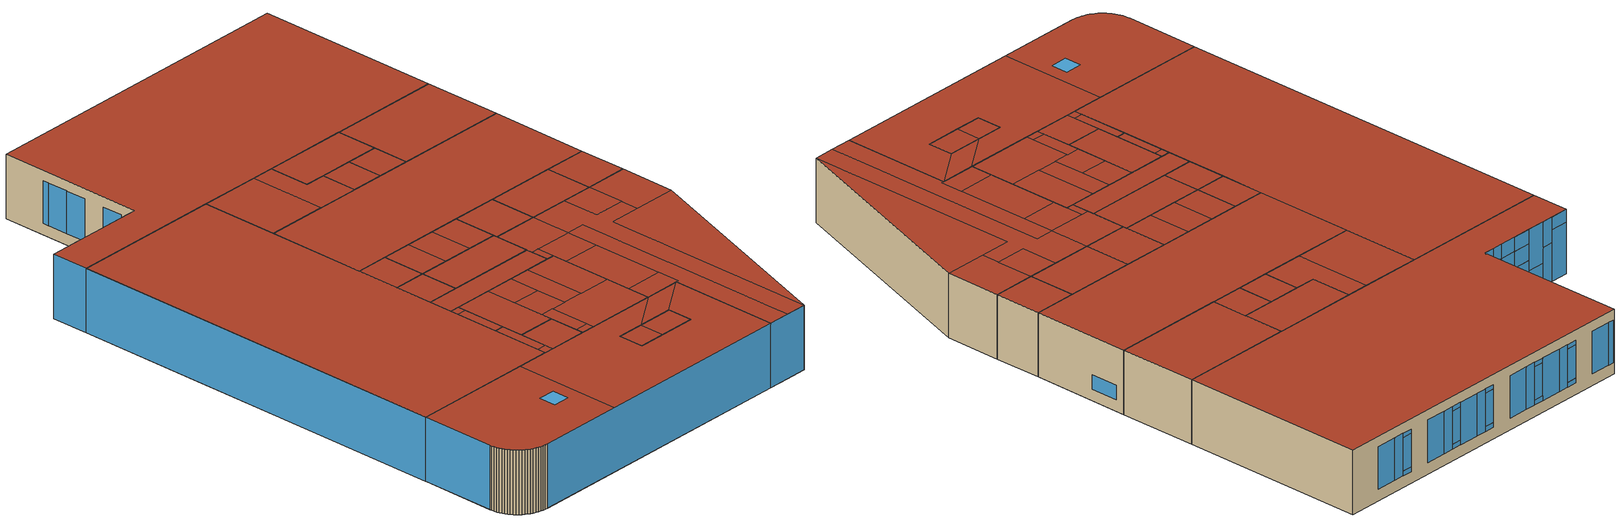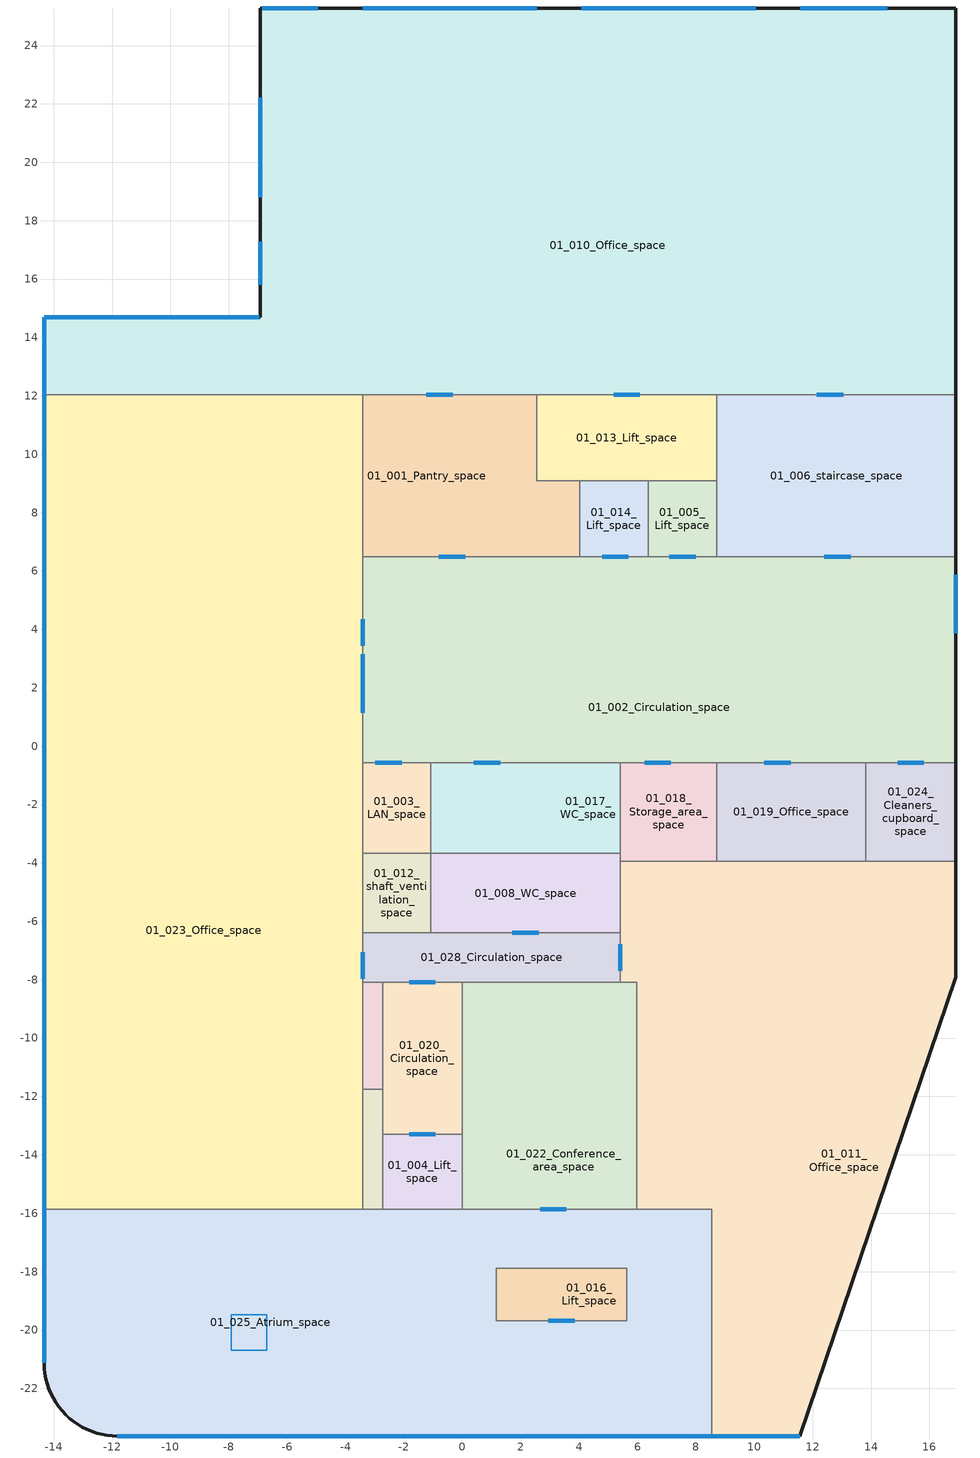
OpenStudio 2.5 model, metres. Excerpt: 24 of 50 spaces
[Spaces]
01_024_Cleaners_cupboard_space
 floor to 00_020_Cafe_space (Interior Floor): 16.9,-3.94 13.81,-3.94 13.81,-0.56 16.9,-0.56 z4.5
 wall outside: 16.9,-3.94 16.9,-0.56 z4.5:9
 wall to 01_002_Circulation_space (Interior Wall): 16.9,-0.56 13.81,-0.56 z4.5:9
 wall to 01_011_Office_space (Interior Wall): 13.81,-3.94 16.9,-3.94 z4.5:9
 wall to 01_019_Office_space (Interior Wall): 13.81,-0.56 13.81,-3.94 z4.5:9
 window inside (Exterior Window): 15.81,-0.56 14.91,-0.56 z4.51:6.61
 roof outside: 13.81,-0.56 13.81,-3.94 16.9,-3.94 16.9,-0.56 z9
01_011_Office_space
 floor to 00_009_Circulation_space (Interior Floor): 11.56,-23.63 10.06,-23.63 10.06,-6.81 8.71,-6.81 8.71,-3.94 11.56,-3.94 11.56,-6.61 13.81,-6.61 13.81,-7.91 11.56,-7.91 z4.5
 floor to 00_011_Office_space (Interior Floor): 11.56,-23.63 11.56,-7.91 16.9,-7.91 z4.5
 floor to 00_020_Cafe_space (Interior Floor): 16.9,-7.91 13.81,-7.91 13.81,-3.94 16.9,-3.94 z4.5
 floor to 00_018_Conference_room_space (Interior Floor): 13.81,-6.61 11.56,-6.61 11.56,-3.94 13.81,-3.94 z4.5
 floor to 00_023_Office_space (Interior Floor): 8.71,-15.86 5.96,-15.86 5.96,-14.26 8.71,-14.26 z4.5; 8.71,-9.12 5.96,-9.12 5.96,-6.81 8.71,-6.81 z4.5; 8.71,-6.81 5.41,-6.81 5.41,-3.94 8.71,-3.94 z4.5; 5.96,-8.09 5.41,-8.09 5.41,-6.81 5.96,-6.81 z4.5; 8.71,-14.26 5.96,-14.26 5.96,-9.12 8.71,-9.12 z4.5; 10.06,-23.63 8.54,-23.63 8.54,-15.86 8.71,-15.86 8.71,-6.81 10.06,-6.81 z4.5
 wall outside: 8.54,-23.63 11.56,-23.63 16.9,-7.91 16.9,-3.94 z4.5:9
 wall to 01_022_Conference_area_space (Interior Wall): 5.41,-8.09 5.96,-8.09 5.96,-15.86 z4.5:9
 wall to 01_025_Atrium_space (Interior Wall): 5.96,-15.86 8.54,-15.86 8.54,-23.63 z4.5:9
 wall to 01_019_Office_space (Interior Wall): 13.81,-3.94 8.71,-3.94 z4.5:9
 wall to 01_028_Circulation_space (Interior Wall): 5.41,-6.4 5.41,-6.43 5.41,-8.09 z4.5:9
 wall to 01_018_Storage_area_space (Interior Wall): 8.71,-3.94 5.41,-3.94 z4.5:9
 wall to 01_008_WC_space (Interior Wall): 5.41,-3.94 5.41,-6.4 z4.5:9
 window: 8.55,-23.63 11.56,-23.63 z4.51:8.99
 window inside (Exterior Window): 5.41,-6.79 5.41,-7.7 z4.51:6.61
 roof outside: 11.56,-3.94 11.56,-6.61 13.81,-6.61 13.81,-3.94 z9; 5.96,-14.26 5.96,-15.86 8.71,-15.86 8.71,-14.26 z9; 8.71,-6.81 8.71,-15.86 8.54,-15.86 8.54,-23.63 10.06,-23.63 10.06,-6.81 z9; 5.41,-3.94 5.41,-6.81 8.71,-6.81 8.71,-3.94 z9; 11.56,-7.91 11.56,-23.63 16.9,-7.91 z9; 5.96,-9.12 5.96,-14.26 8.71,-14.26 8.71,-9.12 z9; 5.96,-6.81 5.96,-9.12 8.71,-9.12 8.71,-6.81 z9; 5.41,-6.81 5.41,-8.09 5.96,-8.09 5.96,-6.81 z9; 8.71,-3.94 8.71,-6.81 10.06,-6.81 10.06,-23.63 11.56,-23.63 11.56,-7.91 13.81,-7.91 13.81,-6.61 11.56,-6.61 11.56,-3.94 z9; 13.81,-3.94 13.81,-7.91 16.9,-7.91 16.9,-3.94 z9
01_002_Circulation_space
 floor to 00_002_Circulation_space (Interior Floor): 16.9,-0.56 -3.41,-0.56 -3.41,3.23 16.9,3.23 z4.5; 16.9,3.23 -3.41,3.23 -3.41,6.49 16.9,6.49 z4.5
 wall outside: 16.9,-0.56 16.9,6.49 z4.5:9
 wall to 01_001_Pantry_space (Interior Wall): 4.01,6.49 0.96,6.49 -3.41,6.49 z4.5:9
 wall to 01_003_LAN_space (Interior Wall): -3.41,-0.56 -1.09,-0.56 z4.5:9
 wall to 01_023_Office_space (Interior Wall): -3.41,6.49 -3.41,-0.56 z4.5:9
 wall to 01_014_Lift_space (Interior Wall): 6.36,6.49 4.01,6.49 z4.5:9
 wall to 01_019_Office_space (Interior Wall): 8.71,-0.56 13.81,-0.56 z4.5:9
 wall to 01_018_Storage_area_space (Interior Wall): 5.41,-0.56 8.71,-0.56 z4.5:9
 wall to 01_017_WC_space (Interior Wall): -1.09,-0.56 5.41,-0.56 z4.5:9
 wall to 01_005_Lift_space (Interior Wall): 8.71,6.49 6.36,6.49 z4.5:9
 wall to 01_006_staircase_space (Interior Wall): 16.9,6.49 8.74,6.49 8.71,6.49 z4.5:9
 window inside (Exterior Window): 0.09,6.49 -0.81,6.49 / -2.99,-0.56 -2.09,-0.56 / -3.41,4.35 -3.41,3.44 / 5.69,6.49 4.79,6.49 / 10.34,-0.56 11.24,-0.56 / 6.24,-0.56 7.14,-0.56 / 0.39,-0.56 1.29,-0.56 / 7.99,6.49 7.09,6.49 / 13.29,6.49 12.39,6.49 z4.51:6.61; -3.41,3.14 -3.41,1.14 z5.3:6.8
 window: 16.9,3.86 16.9,5.86 z5.3:6.3
 roof outside: -3.41,6.49 -3.41,-0.56 16.9,-0.56 16.9,6.49 z9
01_014_Lift_space
 floor to 00_014_Lift_space (Interior Floor): 6.36,6.49 4.01,6.49 4.01,9.09 6.36,9.09 z4.5
 wall to 01_001_Pantry_space (Interior Wall): 4.01,9.09 4.01,6.49 z4.5:9
 wall to 01_005_Lift_space (Interior Wall): 6.36,6.49 6.36,9.09 z4.5:9
 wall to 01_013_Lift_space (Interior Wall): 6.36,9.09 4.01,9.09 z4.5:9
 roof outside: 4.01,9.09 4.01,6.49 6.36,6.49 6.36,9.09 z9
01_018_Storage_area_space
 floor to 00_017_WC_Disabled_space (Interior Floor): 8.71,-3.94 5.41,-3.94 5.41,-0.56 8.71,-0.56 z4.5
 wall to 01_008_WC_space (Interior Wall): 5.41,-3.67 5.41,-3.94 z4.5:9
 wall to 01_019_Office_space (Interior Wall): 8.71,-3.94 8.71,-0.56 z4.5:9
 wall to 01_017_WC_space (Interior Wall): 5.41,-0.56 5.41,-3.67 z4.5:9
 roof outside: 5.41,-0.56 5.41,-3.94 8.71,-3.94 8.71,-0.56 z9
01_004_Lift_space
 floor to 00_004_Lift_space (Interior Floor): -0.01,-15.86 -2.74,-15.86 -2.74,-13.3 -0.01,-13.3 z4.5
 wall to 01_025_Atrium_space (Interior Wall): -2.74,-15.86 -0.01,-15.86 z4.5:9
 wall to 01_015_shaft_ventilation_space (Interior Wall): -2.74,-13.3 -2.74,-15.86 z4.5:9
 wall to 01_020_Circulation_space (Interior Wall): -0.01,-13.3 -2.74,-13.3 z4.5:9
 wall to 01_022_Conference_area_space (Interior Wall): -0.01,-15.86 -0.01,-13.3 z4.5:9
 window inside (Exterior Window): -0.92,-13.3 -1.82,-13.3 z4.51:6.61
 roof outside: -2.74,-13.3 -2.74,-15.86 -0.01,-15.86 -0.01,-13.3 z9
01_023_Office_space
 floor to 00_021_Foyer_space (Interior Floor): -3.41,3.23 -14.32,3.23 -14.32,12.04 -3.41,12.04 z4.5; -3.41,-15.86 -14.32,-15.86 -14.32,3.23 -3.41,3.23 z4.5
 wall outside: -14.32,12.04 -14.32,-15.86 z4.5:9
 wall to 01_001_Pantry_space (Interior Wall): -3.41,6.49 -3.41,12.04 z4.5:9
 wall to 01_003_LAN_space (Interior Wall): -3.41,-3.67 -3.41,-0.56 z4.5:9
 wall to 01_012_shaft_ventilation_space (Interior Wall): -3.41,-6.4 -3.41,-3.67 z4.5:9
 wall to 01_010_Office_space (Interior Wall): -3.41,12.04 -14.32,12.04 z4.5:9
 wall to 01_007_shaft_ventilation_space (Interior Wall): -3.41,-11.76 -3.41,-8.09 z4.5:9
 wall to 01_025_Atrium_space (Interior Wall): -3.44,-15.86 -3.41,-15.86 z4.5:9
 wall to 01_025_Atrium_space (Construction #1): -14.32,-15.86 -3.44,-15.86 z4.5:9
 wall to 01_028_Circulation_space (Interior Wall): -3.41,-8.09 -3.41,-6.43 -3.41,-6.4 z4.5:9
 wall to 01_015_shaft_ventilation_space (Interior Wall): -3.41,-15.86 -3.41,-11.76 z4.5:9
 window inside (Exterior Window): -3.41,-7.96 -3.41,-7.06 z4.51:6.61
 window: -14.32,12.03 -14.32,-15.85 z4.51:8.99
 roof outside: -14.32,12.04 -14.32,-15.86 -3.41,-15.86 -3.41,12.04 z9
01_017_WC_space
 floor to 00_022_Office_space (Interior Floor): 5.41,-3.67 3.21,-3.67 3.21,-0.56 5.41,-0.56 z4.5; 1.06,-3.67 -1.09,-3.67 -1.09,-0.56 1.06,-0.56 z4.5; 3.21,-3.67 1.06,-3.67 1.06,-0.56 3.21,-0.56 z4.5
 wall to 01_003_LAN_space (Interior Wall): -1.09,-0.56 -1.09,-3.67 z4.5:9
 wall to 01_008_WC_space (Interior Wall): -1.09,-3.67 5.41,-3.67 z4.5:9
 roof outside: 3.21,-0.56 3.21,-3.67 5.41,-3.67 5.41,-0.56 z9; -1.09,-0.56 -1.09,-3.67 1.06,-3.67 1.06,-0.56 z9; 1.06,-0.56 1.06,-3.67 3.21,-3.67 3.21,-0.56 z9
01_015_shaft_ventilation_space
 floor to 00_015_Shaft_ventilation_space (Interior Floor): -2.74,-15.86 -3.41,-15.86 -3.41,-15.26 -2.74,-15.26 z4.5; -2.74,-15.26 -3.41,-15.26 -3.41,-11.76 -2.74,-11.76 z4.5
 wall to 01_007_shaft_ventilation_space (Interior Wall): -2.74,-11.76 -3.41,-11.76 z4.5:9
 wall to 01_025_Atrium_space (Interior Wall): -3.41,-15.86 -2.74,-15.86 z4.5:9
 wall to 01_020_Circulation_space (Interior Wall): -2.74,-13.3 -2.74,-11.76 z4.5:9
 roof outside: -3.41,-11.76 -3.41,-15.26 -2.74,-15.26 -2.74,-11.76 z9; -3.41,-15.26 -3.41,-15.86 -2.74,-15.86 -2.74,-15.26 z9
01_001_Pantry_space
 floor to 00_001_WC_space (Interior Floor): 0.96,6.49 -3.41,6.49 -3.41,12.04 0.96,12.04 z4.5; 4.01,6.49 0.96,6.49 0.96,12.04 2.54,12.04 2.54,9.09 4.01,9.09 z4.5
 wall to 01_010_Office_space (Interior Wall): 2.54,12.04 0.96,12.04 -3.41,12.04 z4.5:9
 wall to 01_013_Lift_space (Interior Wall): 4.01,9.09 2.54,9.09 2.54,12.04 z4.5:9
 window inside (Exterior Window): -0.34,12.04 -1.24,12.04 z4.51:6.61
 roof outside: -3.41,12.04 -3.41,6.49 0.96,6.49 0.96,12.04 z9; 0.96,12.04 0.96,6.49 4.01,6.49 4.01,9.09 2.54,9.09 2.54,12.04 z9
01_028_Circulation_space
 floor to 00_023_Office_space (Interior Floor): 5.41,-8.09 -3.41,-8.09 -3.41,-6.4 5.41,-6.4 z4.5
 wall to 01_012_shaft_ventilation_space (Interior Wall): -1.09,-6.4 -3.41,-6.4 z4.5:9
 wall to 01_007_shaft_ventilation_space (Interior Wall): -3.41,-8.09 -2.74,-8.09 z4.5:9
 wall to 01_008_WC_space (Interior Wall): 5.41,-6.4 -1.09,-6.4 z4.5:9
 wall to 01_022_Conference_area_space (Construction #1): 2.06,-8.09 3.59,-8.09 z4.5:9
 wall to 01_022_Conference_area_space (Interior Wall): -0.01,-8.09 2.06,-8.09 / 3.59,-8.09 5.41,-8.09 z4.5:9
 wall to 01_020_Circulation_space (Interior Wall): -2.74,-8.09 -0.01,-8.09 z4.5:9
 window inside (Exterior Window): 2.61,-6.4 1.71,-6.4 / -1.82,-8.09 -0.92,-8.09 z4.51:6.61
 roof outside: -3.41,-6.4 -3.41,-8.09 5.41,-8.09 5.41,-6.4 z9
01_003_LAN_space
 floor to 00_003_LAN_space (Interior Floor): -1.09,-3.67 -3.41,-3.67 -3.41,-0.56 -1.09,-0.56 z4.5
 wall to 01_012_shaft_ventilation_space (Interior Wall): -3.41,-3.67 -1.09,-3.67 z4.5:9
 roof outside: -3.41,-0.56 -3.41,-3.67 -1.09,-3.67 -1.09,-0.56 z9
01_005_Lift_space
 floor to 00_005_Lift_space (Interior Floor): 8.71,6.49 6.36,6.49 6.36,9.09 8.71,9.09 z4.5
 wall to 01_006_staircase_space (Interior Wall): 8.71,6.49 8.71,9.09 z4.5:9
 wall to 01_013_Lift_space (Interior Wall): 8.71,9.09 6.36,9.09 z4.5:9
 roof outside: 6.36,9.09 6.36,6.49 8.71,6.49 8.71,9.09 z9
01_006_staircase_space
 floor to 00_006_staircase_space (Interior Floor): 16.9,6.49 8.71,6.49 8.71,12.04 16.9,12.04 z4.5
 wall outside: 16.9,6.49 16.9,12.04 z4.5:9
 wall to 01_010_Office_space (Interior Wall): 16.9,12.04 8.71,12.04 z4.5:9
 wall to 01_013_Lift_space (Interior Wall): 8.71,12.04 8.71,9.09 z4.5:9
 window inside (Exterior Window): 13.04,12.04 12.14,12.04 z4.51:6.61
 roof outside: 8.71,12.04 8.71,6.49 16.9,6.49 16.9,12.04 z9
01_007_shaft_ventilation_space
 floor to 00_007_Shaft_ventilation_space (Interior Floor): -2.74,-8.66 -3.41,-8.66 -3.41,-8.09 -2.74,-8.09 z4.5; -2.74,-11.76 -3.41,-11.76 -3.41,-8.66 -2.74,-8.66 z4.5
 wall to 01_020_Circulation_space (Interior Wall): -2.74,-11.76 -2.74,-8.09 z4.5:9
 roof outside: -3.41,-8.09 -3.41,-8.66 -2.74,-8.66 -2.74,-8.09 z9; -3.41,-8.66 -3.41,-11.76 -2.74,-11.76 -2.74,-8.66 z9
01_008_WC_space
 floor to 00_008_Lift_space (Interior Floor): 5.41,-6.4 -1.09,-6.4 -1.09,-3.67 5.41,-3.67 z4.5
 wall to 01_012_shaft_ventilation_space (Interior Wall): -1.09,-3.67 -1.09,-6.4 z4.5:9
 roof outside: -1.09,-3.67 -1.09,-6.4 5.41,-6.4 5.41,-3.67 z9
01_013_Lift_space
 floor to 00_013_Lift_space (Interior Floor): 8.71,9.09 2.54,9.09 2.54,12.04 8.71,12.04 z4.5
 wall to 01_010_Office_space (Interior Wall): 8.71,12.04 8.69,12.04 2.54,12.04 z4.5:9
 window inside (Exterior Window): 6.08,12.04 5.18,12.04 z4.51:6.61
 roof outside: 2.54,12.04 2.54,9.09 8.71,9.09 8.71,12.04 z9
01_010_Office_space
 floor outside: 16.9,22.28 -6.93,22.28 -6.93,25.28 16.9,25.28 z4.5
 floor to 00_010_Office_space (Interior Floor): 16.9,12.04 -14.32,12.04 -14.32,14.7 -6.93,14.7 -6.93,22.28 16.9,22.28 z4.5
 wall outside: -6.96,14.7 -7.68,14.7 -8.4,14.7 -9.6,14.7 -10.92,14.7 z6.83:8; -6.96,14.7 -7.68,14.7 -8.4,14.7 -9.6,14.7 -10.92,14.7 z4.5:6.83; -6.96,14.7 -7.68,14.7 -8.4,14.7 -9.6,14.7 -10.92,14.7 z8:9; 16.9,12.04 16.9,25.28 -6.93,25.28 -6.93,14.7 -6.96,14.7 / -14.32,14.7 -14.32,12.04 z4.5:9; -13.02,14.7 -14.32,14.7 z4.5:8.1; -13.02,14.7 -14.32,14.7 z8.1:9; -12.22,14.7 -13.02,14.7 z4.5:7.2; -12.22,14.7 -13.02,14.7 z7.2:9; -10.92,14.7 -12.22,14.7 z4.5:6.1; -10.92,14.7 -12.22,14.7 z6.1:9
 window: -7.68,14.7 -8.39,14.7 / -6.96,14.7 -7.67,14.7 / -8.41,14.7 -9.59,14.7 / -9.61,14.7 -10.92,14.7 z6.84:7.99; -6.96,14.7 -7.67,14.7 / -7.68,14.7 -8.39,14.7 / -9.61,14.7 -10.92,14.7 / -8.41,14.7 -9.59,14.7 z4.51:6.83; -6.96,14.7 -7.67,14.7 / -7.68,14.7 -8.39,14.7 / -8.41,14.7 -9.59,14.7 / -9.61,14.7 -10.92,14.7 z8.01:8.99; -13.03,14.7 -14.32,14.7 z4.51:8.09; -13.03,14.7 -14.32,14.7 z8.11:8.99; -14.32,14.69 -14.32,12.05 z4.51:8.99; 8.56,25.28 7.82,25.28 / 5.56,25.28 4.82,25.28 / 13.06,25.28 12.32,25.28 / 14.56,25.28 13.07,25.28 / 1.06,25.28 0.32,25.28 / 2.55,25.28 1.07,25.28 / -0.44,25.28 -1.93,25.28 / -4.95,25.28 -6.42,25.28 / -1.94,25.28 -2.68,25.28 / 7.06,25.28 5.57,25.28 / -6.45,25.28 -6.86,25.28 / 10.05,25.28 8.57,25.28 / -6.93,22.21 -6.93,21.8 / -6.93,20.28 -6.93,18.8 / -6.93,21.78 -6.93,20.3 / -6.93,17.28 -6.93,15.8 z5.31:8.29; 12.31,25.28 11.58,25.28 / -2.69,25.28 -3.42,25.28 / 4.81,25.28 4.08,25.28 / 0.31,25.28 -0.43,25.28 / 7.81,25.28 7.07,25.28 z5.66:7.97; -2.69,25.28 -3.42,25.28 / 4.81,25.28 4.08,25.28 / 7.81,25.28 7.07,25.28 / 0.31,25.28 -0.43,25.28 / 12.31,25.28 11.58,25.28 z5.31:5.64; 4.81,25.28 4.08,25.28 / 7.81,25.28 7.07,25.28 / 0.31,25.28 -0.43,25.28 / -2.69,25.28 -3.42,25.28 / 12.31,25.28 11.58,25.28 z7.99:8.29; -12.23,14.7 -13.02,14.7 z4.51:7.19; -12.23,14.7 -13.02,14.7 z7.21:8.99; -10.93,14.7 -12.22,14.7 z4.51:6.09; -10.93,14.7 -12.22,14.7 z6.11:8.99
 roof outside: -6.93,25.28 -6.93,14.7 -14.32,14.7 -14.32,12.04 16.9,12.04 16.9,25.28 z9
01_012_shaft_ventilation_space
 floor to 00_012_Shaft_ventilation_space (Interior Floor): -1.09,-6.4 -3.41,-6.4 -3.41,-3.67 -1.09,-3.67 z4.5
 roof outside: -3.41,-3.67 -3.41,-6.4 -1.09,-6.4 -1.09,-3.67 z9
01_016_Lift_space
 floor to 00_016_Lift_space (Interior Floor): 3.06,-19.68 1.16,-19.68 1.16,-17.88 3.06,-17.88 z4.5; 5.62,-19.68 3.06,-19.68 3.06,-17.88 5.62,-17.88 z4.5
 wall to 01_025_Atrium_space (Interior Wall): 1.16,-17.88 1.16,-19.68 5.62,-19.68 5.62,-17.88 1.16,-17.88 z4.5:9
 window inside (Exterior Window): 2.94,-19.68 3.84,-19.68 z4.51:6.61
 roof outside: 1.16,-17.88 1.16,-19.68 3.06,-19.68 3.06,-17.88 z9; 3.06,-17.88 3.06,-19.68 5.62,-19.68 5.62,-17.88 z9
01_019_Office_space
 floor to 00_018_Conference_room_space (Interior Floor): 13.81,-3.94 8.71,-3.94 8.71,-0.56 13.81,-0.56 z4.5
 roof outside: 8.71,-0.56 8.71,-3.94 13.81,-3.94 13.81,-0.56 z9
01_020_Circulation_space
 floor to 00_019_WC_space (Interior Floor): -0.01,-13.3 -2.74,-13.3 -2.74,-8.09 -0.01,-8.09 z4.5
 wall to 01_022_Conference_area_space (Interior Wall): -0.01,-13.3 -0.01,-12.51 -0.01,-8.09 z4.5:9
 roof outside: -2.74,-8.09 -2.74,-13.3 -0.01,-13.3 -0.01,-8.09 z9
01_022_Conference_area_space
 floor to 00_024_Kitchen_space (Interior Floor): 2.06,-10.31 -0.01,-10.31 -0.01,-8.09 2.06,-8.09 z4.5; 3.59,-12.51 2.06,-12.51 2.06,-8.09 3.59,-8.09 z4.5; 5.96,-12.51 3.59,-12.51 3.59,-8.09 5.96,-8.09 z4.5; 2.06,-12.51 -0.01,-12.51 -0.01,-10.31 2.06,-10.31 z4.5; 0.96,-15.86 -0.01,-15.86 -0.01,-15.31 0.96,-15.31 z4.5; 0.96,-15.31 -0.01,-15.31 -0.01,-12.51 0.96,-12.51 z4.5; 5.96,-15.86 0.96,-15.86 0.96,-12.51 5.96,-12.51 z4.5
 wall to 01_025_Atrium_space (Interior Wall): -0.01,-15.86 0.96,-15.86 5.94,-15.86 5.96,-15.86 z4.5:9
 window inside (Exterior Window): 2.66,-15.86 3.56,-15.86 z4.51:6.61
 roof outside: 3.59,-8.09 3.59,-12.51 5.96,-12.51 5.96,-8.09 z9; -0.01,-12.51 -0.01,-15.31 0.96,-15.31 0.96,-12.51 z9; -0.01,-10.31 -0.01,-12.51 2.06,-12.51 2.06,-10.31 z9; -0.01,-15.31 -0.01,-15.86 0.96,-15.86 0.96,-15.31 z9; 0.96,-12.51 0.96,-15.86 5.96,-15.86 5.96,-12.51 z9; -0.01,-8.09 -0.01,-10.31 2.06,-10.31 2.06,-8.09 z9; 2.06,-8.09 2.06,-12.51 3.59,-12.51 3.59,-8.09 z9
01_025_Atrium_space
 floor to 00_025_Lobby_space (Construction #1): 5.62,-19.68 5.62,-17.88 5.96,-15.86 8.54,-15.86 z4.5; 8.54,-23.63 -11.82,-23.63 -12,-23.62 -12.18,-23.6 -12.35,-23.57 -12.53,-23.53 -12.7,-23.47 -12.86,-23.4 -13.02,-23.32 -13.17,-23.23 -13.32,-23.13 -13.46,-23.02 -13.59,-22.9 -13.71,-22.77 -13.82,-22.63 -13.93,-22.48 -14.02,-22.33 -14.1,-22.17 -14.17,-22 -14.22,-21.83 -14.27,-21.66 -14.3,-21.49 -14.32,-21.31 -14.32,-21.13 -14.32,-15.86 5.96,-15.86 5.62,-17.88 1.16,-17.88 1.16,-19.68 5.62,-19.68 8.54,-15.86 z4.5
 wall outside: -14.32,-15.86 -14.32,-21.13 -14.32,-21.31 -14.3,-21.49 -14.27,-21.66 -14.22,-21.83 -14.17,-22 -14.1,-22.17 -14.02,-22.33 -13.93,-22.48 -13.82,-22.63 -13.71,-22.77 -13.59,-22.9 -13.46,-23.02 -13.32,-23.13 -13.17,-23.23 -13.02,-23.32 -12.86,-23.4 -12.7,-23.47 -12.53,-23.53 -12.35,-23.57 -12.18,-23.6 -12,-23.62 -11.82,-23.63 8.54,-23.63 z4.5:9
 window: -11.82,-23.63 8.54,-23.63 / -14.32,-15.87 -14.32,-21.12 z4.51:8.99
 roof outside: -14.32,-15.86 -14.32,-21.13 -14.32,-21.31 -14.3,-21.49 -14.27,-21.66 -14.22,-21.83 -14.17,-22 -14.1,-22.17 -14.02,-22.33 -13.93,-22.48 -13.82,-22.63 -13.71,-22.77 -13.59,-22.9 -13.46,-23.02 -13.32,-23.13 -13.17,-23.23 -13.02,-23.32 -12.86,-23.4 -12.7,-23.47 -12.53,-23.53 -12.35,-23.57 -12.18,-23.6 -12,-23.62 -11.82,-23.63 -5.74,-23.63 -5.74,-15.86 z9; -5.74,-15.86 -5.74,-23.63 8.54,-23.63 8.54,-15.86 5.62,-17.88 5.62,-19.68 1.16,-19.68 1.16,-17.88 3.06,-17.88 5.96,-15.86 z9; 3.06,-17.88 5.62,-17.88 8.54,-15.86 5.96,-15.86 z9
 skylight: -7.91,-19.48 -7.91,-20.7 -6.7,-20.7 -6.7,-19.48 z9.01
[Building]
Building 1: North Axis {deg}=0
[Site]
LONDON/GATWICK	GBR: Latitude {deg}=51.15; Longitude {deg}=-0.18; Time Zone {hr}=0; Elevation {m}=62; Terrain=City
[SizingPeriod:DesignDay] Barometric Pressure {Pa}=100582; Sky Clearness=0; Rain Indicator=0; Snow Indicator=0; Day of Month=21; Daylight Saving Time Indicator=0; Dry-Bulb Temperature Range Modifier Type=DefaultMultipliers
Name | Maximum Dry-Bulb Temperature {C} | Daily Dry-Bulb Temperature Range {deltaC} | Humidity Indicating Conditions at Maximum Dry-Bulb | Wind Speed {m/s} | Wind Direction {deg} | Month | Day Type | Humidity Indicating Type | Solar Model Indicator | ASHRAE Taub | ASHRAE Taud
LONDON/GATWICK Ann Htg Wind 99.6% Condns WS=>MCDB | 7.9 | 0 | 7.9 | 12.6 | 80 | 2 | WinterDesignDay | Wetbulb | ASHRAEClearSky
LONDON/GATWICK Ann Htg 99.6% Condns DB | -4.6 | 0 | -4.6 | 1.5 | 80 | 2 | WinterDesignDay | Wetbulb | ASHRAEClearSky
LONDON/GATWICK Ann Clg .4% Condns DB=>MWB | 27.2 | 9.7 | 18.7 | 3.5 | 90 | 7 | SummerDesignDay | Wetbulb | ASHRAETau | 0.455 | 1.974
LONDON/GATWICK Ann Clg .4% Condns DP=>MDB | 21.9 | 9.7 | 17.8 | 3.5 | 90 | 7 | SummerDesignDay | Dewpoint | ASHRAETau | 0.455 | 1.974
LONDON/GATWICK Ann Hum_n 99.6% Condns DP=>MCDB | -2.1 | 0 | -7.6 | 1.5 | 80 | 2 | WinterDesignDay | Dewpoint | ASHRAEClearSky
LONDON/GATWICK Ann Clg .4% Condns WB=>MDB | 25.4 | 9.7 | 19.7 | 3.5 | 90 | 7 | SummerDesignDay | Wetbulb | ASHRAETau | 0.455 | 1.974
LONDON/GATWICK Ann Clg .4% Condns Enth=>MDB | 25.7 | 9.7 | 56300 | 3.5 | 90 | 7 | SummerDesignDay | Enthalpy | ASHRAETau | 0.455 | 1.974
[Material]
Name | Roughness | Thickness {m} | Conductivity {W/m-K} | Density {kg/m3} | Specific Heat {J/kg-K} | Thermal Absorptance | Solar Absorptance
F16 Acoustic tile | MediumSmooth | 0.0191 | 0.06 | 368 | 590 | 0.9 | 0.3
M11 100mm lightweight concrete | MediumRough | 0.1016 | 0.53 | 1280 | 840 | 0.9 | 0.5
I02 50mm insulation board | MediumRough | 0.0508 | 0.03 | 43 | 1210 | 0.9 | 0.7
M15 200mm heavyweight concrete | MediumRough | 0.2032 | 1.95 | 2240 | 900 | 0.9 | 0.7
M01 100mm brick | MediumRough | 0.1016 | 0.89 | 1920 | 790 | 0.9 | 0.7
G01a 19mm gypsum board | MediumSmooth | 0.019 | 0.16 | 800 | 1090 | 0.9 | 0.4
AIR WALL MATERIAL | MediumSmooth | 0.01 | 0.6 | 800 | 1000 | 0.95 | 0.7
[Material:AirGap]
Name | Thermal Resistance {m2-K/W}
Material Air Gap 1 | 0.18
Material Air Gap 2 | 0.15
[Construction]
Interior Floor: F16 Acoustic tile, Material Air Gap 1, M11 100mm lightweight concrete
Exterior Floor: I02 50mm insulation board, M15 200mm heavyweight concrete
Interior Ceiling; Exterior Roof: M11 100mm lightweight concrete, Material Air Gap 1, F16 Acoustic tile
Exterior Wall: M01 100mm brick, M15 200mm heavyweight concrete, I02 50mm insulation board, Material Air Gap 2, G01a 19mm gypsum board
Exterior Window: Clear 3mm, Air 13mm, Clear 3mm
Interior Wall: G01a 19mm gypsum board, Material Air Gap 2, G01a 19mm gypsum board
Construction #1: AIR WALL MATERIAL
[WindowMaterial:Glazing]
Clear 3mm: Optical Data Type=SpectralAverage; Thickness {m}=0.003; Solar Transmittance at Normal Incidence=0.837; Front Side Solar Reflectance at Normal Incidence=0.075; Back Side Solar Reflectance at Normal Incidence=0; Visible Transmittance at Normal Incidence=0.898; Front Side Visible Reflectance at Normal Incidence=0.081; Back Side Visible Reflectance at Normal Incidence=0; Infrared Transmittance at Normal Incidence=0; Front Side Infrared Hemispherical Emissivity=0.84; Back Side Infrared Hemispherical Emissivity=0.84; Conductivity {W/m-K}=0.9; Dirt Correction Factor for Solar and Visible Transmittance=1
[WindowMaterial:Gas]
Air 13mm: Gas Type=Air; Thickness {m}=0.0127
[DefaultConstructionSet]
Default Construction Set 1: Default Exterior Surface Constructions=Default Surface Constructions 1; Default Interior Surface Constructions=Default Surface Constructions 2; Default Ground Contact Surface Constructions=Default Surface Constructions 3; Default Exterior SubSurface Constructions=Default Sub Surface Constructions 1; Default Interior SubSurface Constructions=Default Sub Surface Constructions 2
[DefaultSurfaceConstructions]
Name | Floor Construction | Wall Construction | Roof Ceiling Construction
Default Surface Constructions 1; Default Surface Constructions 3 | Exterior Floor | Exterior Wall | Exterior Roof
Default Surface Constructions 2 | Interior Floor | Interior Wall | Interior Ceiling
[DefaultSubSurfaceConstructions] Fixed Window Construction=Exterior Window
Name | Skylight Construction
Default Sub Surface Constructions 1 | Exterior Window
Default Sub Surface Constructions 2
[BuildingStory]
Building Story 3: Nominal Z Coordinate {m}=4.5
[Space] Space Type=Office:OpenOffice:00_002_Circulation; Default Construction Set=Default Construction Set 1; Building Story=Building Story 3
Name | Thermal Zone
01_024_Cleaners_cupboard_space | 01_024_Cleaners_cupboard
01_011_Office_space | 01_011_Office
01_002_Circulation_space | 01_002_Circulation
01_014_Lift_space | 01_014_Lift
01_018_Storage_area_space | 01_018_Storage_area
01_004_Lift_space | 01_004_Lift
01_023_Office_space | 01_023_Office
01_017_WC_space | 01_017_WC
01_015_shaft_ventilation_space | 01_015_shaft_ventilation
01_001_Pantry_space | 01_001_Pantry
01_028_Circulation_space | 01_028_Circulation
01_003_LAN_space | 01_003_LAN
01_005_Lift_space | 01_005_Lift
01_006_staircase_space | 01_006_staircase
01_007_shaft_ventilation_space | 01_007_shaft_ventilation
01_008_WC_space | 01_008_WC
01_013_Lift_space | 01_013_Lift
01_010_Office_space | 01_010_Office
01_012_shaft_ventilation_space | 01_012_shaft_ventilation
01_016_Lift_space | 01_016_Lift
01_019_Office_space | 01_019_Office
01_020_Circulation_space | 01_020_Circulation
01_022_Conference_area_space | 01_022_Conference_area
01_025_Atrium_space | 01_025_Atrium
[SpaceType]
Office:OpenOffice:00_002_Circulation: Default Schedule Set=00_002_Circulation_DefaultScheduleSet; Design Specification Outdoor Air Object=00_002_Circulation_DSOA
[DefaultScheduleSet]
00_002_Circulation_DefaultScheduleSet: Hours of Operation Schedule=Medium Office Bldg Occ; People Activity Level Schedule=Medium Office Activity; Lighting Schedule=Office Bldg Light; Electric Equipment Schedule=Medium Office Bldg Equip; Infiltration Schedule=Medium Office Infil Quarter On
[SpaceInfiltration:DesignFlowRate]
Space Infiltration Design Flow Rate 1: Space or SpaceType=Office:OpenOffice:00_002_Circulation; Schedule=Medium Office Infil Quarter On; Design Flow Rate Calculation Method=Flow/Area; Flow per Space Floor Area {m3/s-m2}=0.000226568
[People:Definition]
00_002_Circulation_PeopleDefinition: Number of People Calculation Method=People/Area; People per Space Floor Area {person/m2}=0.0565108; Fraction Radiant=0.3
[People]
Office:OpenOffice:00_002_Circulation_PeopleObject: People Definition=00_002_Circulation_PeopleDefinition; Space or SpaceType=Office:OpenOffice:00_002_Circulation; Number of People Schedule=Medium Office Bldg Occ; Activity Level Schedule=Medium Office Activity; Multiplier=1
[Lights:Definition]
00_002_Circulation_LightsDefinition: Design Level Calculation Method=Watts/Area; Watts per Space Floor Area {W/m2}=11.8404
[Lights]
Office:OpenOffice:00_002_Circulation_LightsObject: Lights Definition=00_002_Circulation_LightsDefinition; Space or SpaceType=Office:OpenOffice:00_002_Circulation; Schedule=Office Bldg Light; Fraction Replaceable=1
[ElectricEquipment:Definition]
00_002_Circulation_ElectricEquipmentDefinition: Design Level Calculation Method=Watts/Area; Watts per Space Floor Area {W/m2}=7.64241
[ElectricEquipment]
00_002_Circulation_ElectricEquipmentObject: Electric Equipment Definition=00_002_Circulation_ElectricEquipmentDefinition; Space or SpaceType=Office:OpenOffice:00_002_Circulation; Schedule=Medium Office Bldg Equip
[DesignSpecification:OutdoorAir]
00_002_Circulation_DSOA: Outdoor Air Method=Sum; Outdoor Air Flow per Person {m3/s-person}=0.0023595; Outdoor Air Flow per Floor Area {m3/s-m2}=0.000304801
[ThermalZone] Use Ideal Air Loads=No
Name | Thermostat
01_024_Cleaners_cupboard | dualSetPtThermostat01_024_Cleaners_cupboard
01_011_Office | dualSetPtThermostat01_011_Office
01_002_Circulation | dualSetPtThermostat01_002_Circulation
01_014_Lift | dualSetPtThermostat01_014_Lift
01_018_Storage_area | dualSetPtThermostat01_018_Storage_area
01_004_Lift | dualSetPtThermostat01_004_Lift
01_023_Office | dualSetPtThermostat01_023_Office
01_017_WC | dualSetPtThermostat01_017_WC
01_015_shaft_ventilation | dualSetPtThermostat01_015_shaft_ventilation
01_001_Pantry | dualSetPtThermostat01_001_Pantry
01_028_Circulation | dualSetPtThermostat01_028_Circulation
01_003_LAN | dualSetPtThermostat01_003_LAN
01_005_Lift | dualSetPtThermostat01_005_Lift
01_006_staircase | dualSetPtThermostat01_006_staircase
01_007_shaft_ventilation | dualSetPtThermostat01_007_shaft_ventilation
01_008_WC | dualSetPtThermostat01_008_WC
01_013_Lift | dualSetPtThermostat01_013_Lift
01_010_Office | dualSetPtThermostat01_010_Office
01_012_shaft_ventilation | dualSetPtThermostat01_012_shaft_ventilation
01_016_Lift | dualSetPtThermostat01_016_Lift
01_019_Office | dualSetPtThermostat01_019_Office
01_020_Circulation | dualSetPtThermostat01_020_Circulation
01_022_Conference_area | dualSetPtThermostat01_022_Conference_area
01_025_Atrium | dualSetPtThermostat01_025_Atrium
[ThermostatSetpoint:DualSetpoint] Heating Setpoint Temperature Schedule=Medium Office HtgSetp; Cooling Setpoint Temperature Schedule=Medium Office ClgSetp
dualSetPtThermostat01_024_Cleaners_cupboard; dualSetPtThermostat01_011_Office; dualSetPtThermostat01_002_Circulation; dualSetPtThermostat01_014_Lift; dualSetPtThermostat01_018_Storage_area; dualSetPtThermostat01_004_Lift; dualSetPtThermostat01_023_Office; dualSetPtThermostat01_017_WC; dualSetPtThermostat01_015_shaft_ventilation; dualSetPtThermostat01_001_Pantry; dualSetPtThermostat01_028_Circulation; dualSetPtThermostat01_003_LAN; dualSetPtThermostat01_005_Lift; dualSetPtThermostat01_006_staircase; dualSetPtThermostat01_007_shaft_ventilation; dualSetPtThermostat01_008_WC; dualSetPtThermostat01_013_Lift; dualSetPtThermostat01_010_Office; dualSetPtThermostat01_012_shaft_ventilation; dualSetPtThermostat01_016_Lift; dualSetPtThermostat01_019_Office; dualSetPtThermostat01_020_Circulation; dualSetPtThermostat01_022_Conference_area; dualSetPtThermostat01_025_Atrium
[ZoneHVAC:IdealLoadsAirSystem] Cooling Limit=LimitFlowRate; Maximum Cooling Air Flow Rate {m3/s}=autosize; Dehumidification Control Type=None; Humidification Control Type=None; Outdoor Air Economizer Type=DifferentialDryBulb
00_007_Shaft_ventilation IDEAL LOADS AIR SYSTEM; 01_018_Storage_area IDEAL LOADS AIR SYSTEM; 00_008_Lift IDEAL LOADS AIR SYSTEM; 00_010_Office IDEAL LOADS AIR SYSTEM; 00_011_Office IDEAL LOADS AIR SYSTEM; 01_004_Lift IDEAL LOADS AIR SYSTEM; 00_012_Shaft_ventilation IDEAL LOADS AIR SYSTEM; 00_015_Shaft_ventilation IDEAL LOADS AIR SYSTEM; 00_016_Lift IDEAL LOADS AIR SYSTEM; 00_017_WC_Disabled IDEAL LOADS AIR SYSTEM; 00_018_Conference_room IDEAL LOADS AIR SYSTEM; 01_023_Office IDEAL LOADS AIR SYSTEM; 01_017_WC IDEAL LOADS AIR SYSTEM; 00_019_WC IDEAL LOADS AIR SYSTEM; 00_021_Foyer IDEAL LOADS AIR SYSTEM; 00_020_Cafe IDEAL LOADS AIR SYSTEM; 00_022_Office IDEAL LOADS AIR SYSTEM; 00_023_Office IDEAL LOADS AIR SYSTEM; 01_015_shaft_ventilation IDEAL LOADS AIR SYSTEM; 00_024_Kitchen IDEAL LOADS AIR SYSTEM; 00_025_Lobby IDEAL LOADS AIR SYSTEM; 01_001_Pantry IDEAL LOADS AIR SYSTEM; 01_028_Circulation IDEAL LOADS AIR SYSTEM; 01_003_LAN IDEAL LOADS AIR SYSTEM; 01_005_Lift IDEAL LOADS AIR SYSTEM; 01_006_staircase IDEAL LOADS AIR SYSTEM; 01_007_shaft_ventilation IDEAL LOADS AIR SYSTEM; 01_008_WC IDEAL LOADS AIR SYSTEM; 01_013_Lift IDEAL LOADS AIR SYSTEM; 01_010_Office IDEAL LOADS AIR SYSTEM; 01_012_shaft_ventilation IDEAL LOADS AIR SYSTEM; 01_016_Lift IDEAL LOADS AIR SYSTEM; 01_019_Office IDEAL LOADS AIR SYSTEM; 01_020_Circulation IDEAL LOADS AIR SYSTEM; 01_022_Conference_area IDEAL LOADS AIR SYSTEM; 01_025_Atrium IDEAL LOADS AIR SYSTEM; B1_001_Car_Park IDEAL LOADS AIR SYSTEM
[Schedule:Year]
Medium Office Infil Quarter On: 1, 3, Schedule:Week:Daily {10ec3e5a-5294-46cc-8ada-f12e209007b8}, 12, 31, Schedule:Week:Daily {20898e88-71dc-48a1-8bf4-30a1d78b98f6}
Office Bldg Light: 1, 3, Schedule:Week:Daily {77782ce5-1a70-49a7-b72d-db0988271982}, 12, 31, Schedule:Week:Daily {1558189b-593c-4115-b061-465417357844}
Medium Office Bldg Equip: 1, 3, Schedule:Week:Daily {6e8d415d-8fa0-48d6-ac4d-d47d8b98405b}, 12, 31, Schedule:Week:Daily {2f904850-a863-4ee8-bc0d-29bfee0f8749}
Medium Office Bldg Occ: 1, 3, Schedule:Week:Daily {cc8d6e51-368d-451a-9b6a-4139d773ba0e}, 12, 31, Schedule:Week:Daily {ff233f80-dcaf-4b18-966b-1bf7394c094d}
Medium Office Activity: 12, 31, Schedule:Week:Daily {28c29561-b365-4a14-8672-9021b01eb02f}
Medium Office HtgSetp: 1, 3, Schedule:Week:Daily {ecb93216-4e3a-48b3-b436-2bda810a97af}, 12, 31, Schedule:Week:Daily {7658c4fb-bb29-427e-bf3f-5def4335bcf1}
Medium Office ClgSetp: 1, 3, Schedule:Week:Daily {8e0b014c-04b7-4e6c-a258-14b421fd36f8}, 12, 31, Schedule:Week:Daily {edd3bcc3-8268-4813-9843-1db4b5a04d2a}
[Schedule:Week]
Schedule:Week:Daily {10ec3e5a-5294-46cc-8ada-f12e209007b8}: Medium Office Infil Quarter On Default Schedule, Medium Office Infil Quarter On Default Schedule, Medium Office Infil Quarter On Default Schedule, Medium Office Infil Quarter On Default Schedule, Medium Office Infil Quarter On Default Schedule, Medium Office Infil Quarter On Default Schedule, Medium Office Infil Quarter On Rule 2 Day Schedule, Medium Office Infil Quarter On Default Schedule, Medium Office Infil Quarter On Summer Design Day, Medium Office Infil Quarter On Winter Design Day, Medium Office Infil Quarter On Default Schedule, Medium Office Infil Quarter On Default Schedule
Schedule:Week:Daily {20898e88-71dc-48a1-8bf4-30a1d78b98f6}: Medium Office Infil Quarter On Rule 1 Day Schedule, Medium Office Infil Quarter On Default Schedule, Medium Office Infil Quarter On Default Schedule, Medium Office Infil Quarter On Default Schedule, Medium Office Infil Quarter On Default Schedule, Medium Office Infil Quarter On Default Schedule, Medium Office Infil Quarter On Rule 2 Day Schedule, Medium Office Infil Quarter On Default Schedule, Medium Office Infil Quarter On Summer Design Day, Medium Office Infil Quarter On Winter Design Day, Medium Office Infil Quarter On Default Schedule, Medium Office Infil Quarter On Default Schedule
Schedule:Week:Daily {77782ce5-1a70-49a7-b72d-db0988271982}: Office Bldg Light Default Schedule, Office Bldg Light Default Schedule, Office Bldg Light Default Schedule, Office Bldg Light Default Schedule, Office Bldg Light Default Schedule, Office Bldg Light Default Schedule, Office Bldg Light Rule 2 Day Schedule, Office Bldg Light Default Schedule, Office Bldg Light Summer Design Day, Office Bldg Light Winter Design Day, Office Bldg Light Default Schedule, Office Bldg Light Default Schedule
Schedule:Week:Daily {1558189b-593c-4115-b061-465417357844}: Office Bldg Light Rule 1 Day Schedule, Office Bldg Light Default Schedule, Office Bldg Light Default Schedule, Office Bldg Light Default Schedule, Office Bldg Light Default Schedule, Office Bldg Light Default Schedule, Office Bldg Light Rule 2 Day Schedule, Office Bldg Light Default Schedule, Office Bldg Light Summer Design Day, Office Bldg Light Winter Design Day, Office Bldg Light Default Schedule, Office Bldg Light Default Schedule
Schedule:Week:Daily {6e8d415d-8fa0-48d6-ac4d-d47d8b98405b}: Medium Office Bldg Equip Default Schedule, Medium Office Bldg Equip Default Schedule, Medium Office Bldg Equip Default Schedule, Medium Office Bldg Equip Default Schedule, Medium Office Bldg Equip Default Schedule, Medium Office Bldg Equip Default Schedule, Medium Office Bldg Equip Rule 2 Day Schedule, Medium Office Bldg Equip Default Schedule, Medium Office Bldg Equip Summer Design Day, Medium Office Bldg Equip Winter Design Day, Medium Office Bldg Equip Default Schedule, Medium Office Bldg Equip Default Schedule
Schedule:Week:Daily {2f904850-a863-4ee8-bc0d-29bfee0f8749}: Medium Office Bldg Equip Rule 1 Day Schedule, Medium Office Bldg Equip Default Schedule, Medium Office Bldg Equip Default Schedule, Medium Office Bldg Equip Default Schedule, Medium Office Bldg Equip Default Schedule, Medium Office Bldg Equip Default Schedule, Medium Office Bldg Equip Rule 2 Day Schedule, Medium Office Bldg Equip Default Schedule, Medium Office Bldg Equip Summer Design Day, Medium Office Bldg Equip Winter Design Day, Medium Office Bldg Equip Default Schedule, Medium Office Bldg Equip Default Schedule
Schedule:Week:Daily {cc8d6e51-368d-451a-9b6a-4139d773ba0e}: Medium Office Bldg Occ Default Schedule, Medium Office Bldg Occ Default Schedule, Medium Office Bldg Occ Default Schedule, Medium Office Bldg Occ Default Schedule, Medium Office Bldg Occ Default Schedule, Medium Office Bldg Occ Default Schedule, Medium Office Bldg Occ Rule 2 Day Schedule, Medium Office Bldg Occ Default Schedule, Medium Office Bldg Occ Summer Design Day, Medium Office Bldg Occ Winter Design Day, Medium Office Bldg Occ Default Schedule, Medium Office Bldg Occ Default Schedule
Schedule:Week:Daily {ff233f80-dcaf-4b18-966b-1bf7394c094d}: Medium Office Bldg Occ Rule 1 Day Schedule, Medium Office Bldg Occ Default Schedule, Medium Office Bldg Occ Default Schedule, Medium Office Bldg Occ Default Schedule, Medium Office Bldg Occ Default Schedule, Medium Office Bldg Occ Default Schedule, Medium Office Bldg Occ Rule 2 Day Schedule, Medium Office Bldg Occ Default Schedule, Medium Office Bldg Occ Summer Design Day, Medium Office Bldg Occ Winter Design Day, Medium Office Bldg Occ Default Schedule, Medium Office Bldg Occ Default Schedule
Schedule:Week:Daily {28c29561-b365-4a14-8672-9021b01eb02f}: Medium Office Activity Default Schedule, Medium Office Activity Default Schedule, Medium Office Activity Default Schedule, Medium Office Activity Default Schedule, Medium Office Activity Default Schedule, Medium Office Activity Default Schedule, Medium Office Activity Default Schedule, Medium Office Activity Default Schedule, Medium Office Activity Summer Design Day, Medium Office Activity Winter Design Day, Medium Office Activity Default Schedule, Medium Office Activity Default Schedule
Schedule:Week:Daily {ecb93216-4e3a-48b3-b436-2bda810a97af}: Medium Office HtgSetp Default Schedule, Medium Office HtgSetp Default Schedule, Medium Office HtgSetp Default Schedule, Medium Office HtgSetp Default Schedule, Medium Office HtgSetp Default Schedule, Medium Office HtgSetp Default Schedule, Medium Office HtgSetp Rule 2 Day Schedule, Medium Office HtgSetp Default Schedule, Medium Office HtgSetp Summer Design Day, Medium Office HtgSetp Winter Design Day, Medium Office HtgSetp Default Schedule, Medium Office HtgSetp Default Schedule
Schedule:Week:Daily {7658c4fb-bb29-427e-bf3f-5def4335bcf1}: Medium Office HtgSetp Rule 1 Day Schedule, Medium Office HtgSetp Default Schedule, Medium Office HtgSetp Default Schedule, Medium Office HtgSetp Default Schedule, Medium Office HtgSetp Default Schedule, Medium Office HtgSetp Default Schedule, Medium Office HtgSetp Rule 2 Day Schedule, Medium Office HtgSetp Default Schedule, Medium Office HtgSetp Summer Design Day, Medium Office HtgSetp Winter Design Day, Medium Office HtgSetp Default Schedule, Medium Office HtgSetp Default Schedule
Schedule:Week:Daily {8e0b014c-04b7-4e6c-a258-14b421fd36f8}: Medium Office ClgSetp Default Schedule, Medium Office ClgSetp Default Schedule, Medium Office ClgSetp Default Schedule, Medium Office ClgSetp Default Schedule, Medium Office ClgSetp Default Schedule, Medium Office ClgSetp Default Schedule, Medium Office ClgSetp Rule 2 Day Schedule, Medium Office ClgSetp Default Schedule, Medium Office ClgSetp Summer Design Day, Medium Office ClgSetp Winter Design Day, Medium Office ClgSetp Default Schedule, Medium Office ClgSetp Default Schedule
Schedule:Week:Daily {edd3bcc3-8268-4813-9843-1db4b5a04d2a}: Medium Office ClgSetp Rule 1 Day Schedule, Medium Office ClgSetp Default Schedule, Medium Office ClgSetp Default Schedule, Medium Office ClgSetp Default Schedule, Medium Office ClgSetp Default Schedule, Medium Office ClgSetp Default Schedule, Medium Office ClgSetp Rule 2 Day Schedule, Medium Office ClgSetp Default Schedule, Medium Office ClgSetp Summer Design Day, Medium Office ClgSetp Winter Design Day, Medium Office ClgSetp Default Schedule, Medium Office ClgSetp Default Schedule
[Schedule:Day]
Medium Office Infil Quarter On Default Schedule; Medium Office Infil Quarter On Summer Design Day: 6, 0, 1, 22, 0, 0.25, 24, 0, 1
Medium Office Infil Quarter On Rule 2 Day Schedule; Medium Office Infil Quarter On Winter Design Day: 6, 0, 1, 18, 0, 0.25, 24, 0, 1
Medium Office Infil Quarter On Rule 1 Day Schedule; Office Bldg Light Summer Design Day; Medium Office Bldg Equip Summer Design Day: 24, 0, 1
Office Bldg Light Default Schedule: 5, 0, 0.05, 7, 0, 0.1, 8, 0, 0.3, 17, 0, 0.9, 18, 0, 0.7, 20, 0, 0.5, 22, 0, 0.3, 23, 0, 0.1, 24, 0, 0.05
Office Bldg Light Rule 2 Day Schedule: 6, 0, 0.05, 8, 0, 0.1, 14, 0, 0.5, 17, 0, 0.15, 24, 0, 0.05
Office Bldg Light Winter Design Day; Medium Office Bldg Equip Winter Design Day; Medium Office Bldg Occ Winter Design Day; Medium Office Bldg Occ Rule 1 Day Schedule: 24, 0, 0
Office Bldg Light Rule 1 Day Schedule: 24, 0, 0.05
Medium Office Bldg Equip Default Schedule: 8, 0, 0.4, 12, 0, 0.9, 13, 0, 0.8, 17, 0, 0.9, 18, 0, 0.8, 20, 0, 0.6, 22, 0, 0.5, 24, 0, 0.4
Medium Office Bldg Equip Rule 2 Day Schedule: 6, 0, 0.3, 8, 0, 0.4, 14, 0, 0.5, 17, 0, 0.35, 24, 0, 0.3
Medium Office Bldg Equip Rule 1 Day Schedule: 24, 0, 0.3
Medium Office Bldg Occ Default Schedule: 6, 0, 0, 7, 0, 0.1, 8, 0, 0.2, 12, 0, 0.95, 13, 0, 0.5, 17, 0, 0.95, 18, 0, 0.7, 20, 0, 0.4, 22, 0, 0.1, 24, 0, 0.05
Medium Office Bldg Occ Rule 2 Day Schedule: 6, 0, 0, 8, 0, 0.1, 14, 0, 0.5, 17, 0, 0.1, 24, 0, 0
Medium Office Bldg Occ Summer Design Day: 6, 0, 0, 22, 0, 1, 24, 0, 0.05
Medium Office Activity Default Schedule; Medium Office Activity Summer Design Day; Medium Office Activity Winter Design Day: 24, 0, 120
Medium Office HtgSetp Default Schedule: 6, 0, 15.6, 22, 0, 21, 24, 0, 15.6
Medium Office HtgSetp Rule 2 Day Schedule: 6, 0, 15.6, 18, 0, 21, 24, 0, 15.6
Medium Office HtgSetp Summer Design Day; Medium Office HtgSetp Rule 1 Day Schedule: 24, 0, 15.6
Medium Office HtgSetp Winter Design Day: 24, 0, 21
Medium Office ClgSetp Default Schedule; Medium Office ClgSetp Summer Design Day: 6, 0, 26.7, 22, 0, 24, 24, 0, 26.7
Medium Office ClgSetp Rule 2 Day Schedule: 6, 0, 26.7, 18, 0, 24, 24, 0, 26.7
Medium Office ClgSetp Winter Design Day; Medium Office ClgSetp Rule 1 Day Schedule: 24, 0, 26.7
